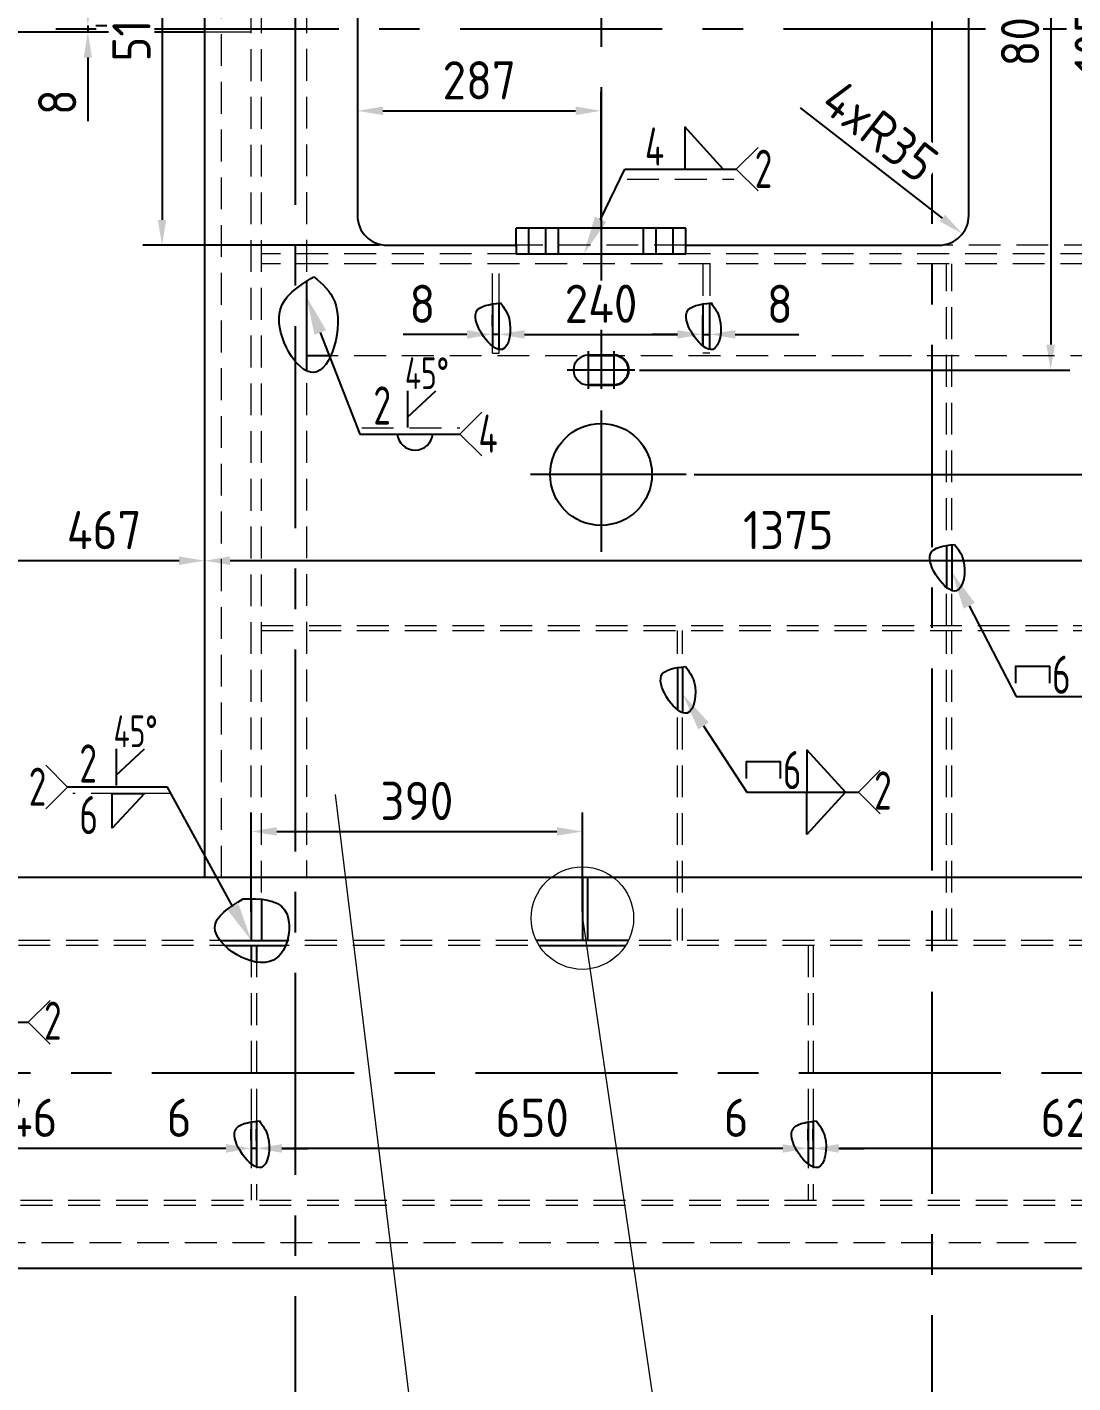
# Model space of a CAD drawing. Header units: millimetres. Extents: x 1747 to 2588, y -325 to 269.
# Drawn here: x 1907.4 to 1989.5, y -82.5 to 24 of the extents above; entities that cross this region are included whole.
import ezdxf
from ezdxf import colors
from ezdxf.entities.mleader import LeaderData, LeaderLine
from ezdxf.math import Vec2, Vec3

# ---------------------------------------------------------------- set-up
doc = ezdxf.new("R2010")
doc.units = ezdxf.units.MM
doc.linetypes.add('CENTER', pattern=[50.8, 31.75, -6.35, 6.35, -6.35])
doc.linetypes.add('DASHED', pattern=[0.75, 0.5, -0.25])
for name, color, linetype, lineweight in [('1粗实线', 7, 'Continuous', 35), ('4虚线', 2, 'DASHED', 18), ('6标注', 6, 'Continuous', 18), ('中心线', 1, 'CENTER', 25)]:
    doc.layers.add(name, color=color, linetype=linetype, lineweight=lineweight)
doc.layers.add('2细实线', color=3, linetype='Continuous')
doc.layers.add('3中心线', color=1, linetype='CENTER')
doc.styles.get("Standard").update_dxf_attribs({"font": 'ISOCP.SHX', "bigfont": 'gbcbig.shx'})
doc.styles.add('wh_1', font='isocp.shx', dxfattribs={"bigfont": 'gbcbig.shx'})
doc.dimstyles.new('ISO-15', dxfattribs={"dimtxt": 3, "dimasz": 2, "dimexe": 1.5, "dimexo": 0.625, "dimgap": 0.9, "dimtad": 1, "dimlfac": 15, "dimdsep": 46, "dimtxsty": 'wh_1', "dimcen": 2.5, "dimadec": 0, "dimazin": 0, "dimtfac": 1, "dimtmove": 0, "dimatfit": 3, "dimfxl": 0.2, "dimtfill": 1, "dimarcsym": 0})

# ---------------------------------------------------------------- blocks, each defined once
blk = doc.blocks.new('*D334')
at = {"layer": '6标注', "color": 0, "lineweight": -2, "ltscale": 0.2, "transparency": 16777216}
for p, q in [((1969.12, -63.72), (1969.12, -65.59)), ((2010.45, -63.72), (2010.45, -65.59)), ((2008.45, -64.09), (1971.12, -64.09))]:
    blk.add_line(p, q, dxfattribs=at)
at = {"layer": '6标注', "color": 0, "ltscale": 0.2, "transparency": 16777216}
for points in [[(1971.12, -63.76), (1971.12, -64.43), (1969.12, -64.09)], [(2008.45, -63.76), (2008.45, -64.43), (2010.45, -64.09)]]:
    blk.add_solid(points, dxfattribs=at)
at = {"layer": 'Defpoints', "color": 0, "ltscale": 0.2, "transparency": 16777216}
for p in [(1969.12, -63.09), (2010.45, -63.09), (1969.12, -64.09)]:
    blk.add_point(p, dxfattribs=at)
at = {"layer": '6标注', "color": 0, "ltscale": 0.2, "transparency": 16777216, "insert": (1989.79, -61.69), "char_height": 3, "attachment_point": 5, "style": 'wh_1', "bg_fill": 3, "box_fill_scale": 1.1, "bg_fill_color": 256, "bg_fill_true_color": 13158600, "bg_fill_transparency": 0}
blk.add_mtext('620', dxfattribs=at)
blk = doc.blocks.new('*D335')
at = {"layer": '6标注', "color": 0, "lineweight": -2, "ltscale": 0.2, "transparency": 16777216}
for p, q in [((1968.72, -63.47), (1968.72, -62.59)), ((1969.12, -63.47), (1969.12, -62.59)), ((1966.72, -64.09), (1961.39, -64.09)), ((1969.12, -64.09), (1968.72, -64.09)), ((1971.12, -64.09), (1973.12, -64.09))]:
    blk.add_line(p, q, dxfattribs=at)
at = {"layer": '6标注', "color": 0, "ltscale": 0.2, "transparency": 16777216}
for points in [[(1966.72, -63.76), (1966.72, -64.43), (1968.72, -64.09)], [(1971.12, -63.76), (1971.12, -64.43), (1969.12, -64.09)]]:
    blk.add_solid(points, dxfattribs=at)
at = {"layer": 'Defpoints', "color": 0, "ltscale": 0.2, "transparency": 16777216}
for p in [(1968.72, -64.09), (1968.72, -64.09), (1969.12, -64.09)]:
    blk.add_point(p, dxfattribs=at)
at = {"layer": '6标注', "color": 0, "ltscale": 0.2, "transparency": 16777216, "insert": (1963.06, -61.69), "char_height": 3, "attachment_point": 5, "style": 'wh_1', "bg_fill": 3, "box_fill_scale": 1.1, "bg_fill_color": 256, "bg_fill_true_color": 13158600, "bg_fill_transparency": 0}
blk.add_mtext('6', dxfattribs=at)
blk = doc.blocks.new('*D336')
at = {"layer": '6标注', "color": 0, "lineweight": -2, "ltscale": 0.2, "transparency": 16777216}
for p, q in [((1925.39, -63.47), (1925.39, -62.59)), ((1968.72, -63.47), (1968.72, -62.59)), ((1966.72, -64.09), (1927.39, -64.09))]:
    blk.add_line(p, q, dxfattribs=at)
at = {"layer": '6标注', "color": 0, "ltscale": 0.2, "transparency": 16777216}
for points in [[(1927.39, -63.76), (1927.39, -64.43), (1925.39, -64.09)], [(1966.72, -63.76), (1966.72, -64.43), (1968.72, -64.09)]]:
    blk.add_solid(points, dxfattribs=at)
at = {"layer": 'Defpoints', "color": 0, "ltscale": 0.2, "transparency": 16777216}
for p in [(1925.39, -64.09), (1925.39, -64.09), (1968.72, -64.09)]:
    blk.add_point(p, dxfattribs=at)
at = {"layer": '6标注', "color": 0, "ltscale": 0.2, "transparency": 16777216, "insert": (1947.05, -61.69), "char_height": 3, "attachment_point": 5, "style": 'wh_1', "bg_fill": 3, "box_fill_scale": 1.1, "bg_fill_color": 256, "bg_fill_true_color": 13158600, "bg_fill_transparency": 0}
blk.add_mtext('650', dxfattribs=at)
blk = doc.blocks.new('*D337')
at = {"layer": '6标注', "color": 0, "lineweight": -2, "ltscale": 0.2, "transparency": 16777216}
for p, q in [((1924.99, -63.47), (1924.99, -62.59)), ((1925.39, -63.47), (1925.39, -62.59)), ((1922.99, -64.09), (1917.66, -64.09)), ((1925.39, -64.09), (1924.99, -64.09)), ((1927.39, -64.09), (1929.39, -64.09))]:
    blk.add_line(p, q, dxfattribs=at)
at = {"layer": '6标注', "color": 0, "ltscale": 0.2, "transparency": 16777216}
for points in [[(1922.99, -63.76), (1922.99, -64.43), (1924.99, -64.09)], [(1927.39, -63.76), (1927.39, -64.43), (1925.39, -64.09)]]:
    blk.add_solid(points, dxfattribs=at)
at = {"layer": 'Defpoints', "color": 0, "ltscale": 0.2, "transparency": 16777216}
for p in [(1924.99, -64.09), (1924.99, -64.09), (1925.39, -64.09)]:
    blk.add_point(p, dxfattribs=at)
at = {"layer": '6标注', "color": 0, "ltscale": 0.2, "transparency": 16777216, "insert": (1919.32, -61.69), "char_height": 3, "attachment_point": 5, "style": 'wh_1', "bg_fill": 3, "box_fill_scale": 1.1, "bg_fill_color": 256, "bg_fill_true_color": 13158600, "bg_fill_transparency": 0}
blk.add_mtext('6', dxfattribs=at)
blk = doc.blocks.new('*D338')
at = {"layer": '6标注', "color": 0, "lineweight": -2, "ltscale": 0.2, "transparency": 16777216}
for p, q in [((1888.59, -63.47), (1888.59, -62.59)), ((1924.99, -63.47), (1924.99, -62.59)), ((1922.99, -64.09), (1890.59, -64.09))]:
    blk.add_line(p, q, dxfattribs=at)
at = {"layer": '6标注', "color": 0, "ltscale": 0.2, "transparency": 16777216}
for points in [[(1890.59, -63.76), (1890.59, -64.43), (1888.59, -64.09)], [(1922.99, -63.76), (1922.99, -64.43), (1924.99, -64.09)]]:
    blk.add_solid(points, dxfattribs=at)
at = {"layer": 'Defpoints', "color": 0, "ltscale": 0.2, "transparency": 16777216}
for p in [(1888.59, -64.09), (1888.59, -64.09), (1924.99, -64.09)]:
    blk.add_point(p, dxfattribs=at)
at = {"layer": '6标注', "color": 0, "ltscale": 0.2, "transparency": 16777216, "insert": (1906.79, -61.69), "char_height": 3, "attachment_point": 5, "style": 'wh_1', "bg_fill": 3, "box_fill_scale": 1.1, "bg_fill_color": 256, "bg_fill_true_color": 13158600, "bg_fill_transparency": 0}
blk.add_mtext('546', dxfattribs=at)
blk = doc.blocks.new('*D343')
at = {"layer": '6标注', "color": 0, "lineweight": -2, "ltscale": 0.2, "transparency": 16777216}
for p, q in [((1890.19, -17.31), (1890.19, -16.43)), ((1892.19, -17.93), (1919.32, -17.93)), ((1921.32, -18.56), (1921.32, -19.43))]:
    blk.add_line(p, q, dxfattribs=at)
at = {"layer": '6标注', "color": 0, "ltscale": 0.2, "transparency": 16777216}
for points in [[(1892.19, -17.6), (1892.19, -18.27), (1890.19, -17.93)], [(1919.32, -17.6), (1919.32, -18.27), (1921.32, -17.93)]]:
    blk.add_solid(points, dxfattribs=at)
at = {"layer": 'Defpoints', "color": 0, "ltscale": 0.2, "transparency": 16777216}
for p in [(1890.19, -17.93), (1921.32, -17.93), (1921.32, -17.93)]:
    blk.add_point(p, dxfattribs=at)
at = {"layer": '6标注', "color": 0, "ltscale": 0.2, "transparency": 16777216, "insert": (1913.43, -15.53), "char_height": 3, "attachment_point": 5, "style": 'wh_1', "bg_fill": 3, "box_fill_scale": 1.1, "bg_fill_color": 256, "bg_fill_true_color": 13158600, "bg_fill_transparency": 0}
blk.add_mtext('467', dxfattribs=at)
blk = doc.blocks.new('*D344')
at = {"layer": '6标注', "color": 0, "lineweight": -2, "ltscale": 0.2, "transparency": 16777216}
for p, q in [((2012.99, -17.31), (2012.99, -16.43)), ((1923.32, -17.93), (2010.99, -17.93)), ((1921.32, -18.56), (1921.32, -19.43))]:
    blk.add_line(p, q, dxfattribs=at)
at = {"layer": '6标注', "color": 0, "ltscale": 0.2, "transparency": 16777216}
for points in [[(1923.32, -17.6), (1923.32, -18.27), (1921.32, -17.93)], [(2010.99, -17.6), (2010.99, -18.27), (2012.99, -17.93)]]:
    blk.add_solid(points, dxfattribs=at)
at = {"layer": 'Defpoints', "color": 0, "ltscale": 0.2, "transparency": 16777216}
for p in [(1921.32, -17.93), (2012.99, -17.93), (2012.99, -17.93)]:
    blk.add_point(p, dxfattribs=at)
at = {"layer": '6标注', "color": 0, "ltscale": 0.2, "transparency": 16777216, "insert": (1967.15, -15.53), "char_height": 3, "attachment_point": 5, "style": 'wh_1', "bg_fill": 3, "box_fill_scale": 1.1, "bg_fill_color": 256, "bg_fill_true_color": 13158600, "bg_fill_transparency": 0}
blk.add_mtext('1375', dxfattribs=at)
blk = doc.blocks.new('*D349')
at = {"layer": '6标注', "color": 0, "lineweight": -2, "ltscale": 0.2, "transparency": 16777216}
for p, q in [((1933.32, 23.22), (1933.32, 15.9)), ((1952.45, 8.8), (1952.45, 18.9)), ((1935.32, 17.4), (1950.45, 17.4))]:
    blk.add_line(p, q, dxfattribs=at)
at = {"layer": '6标注', "color": 0, "ltscale": 0.2, "transparency": 16777216}
for points in [[(1935.32, 17.74), (1935.32, 17.07), (1933.32, 17.4)], [(1950.45, 17.74), (1950.45, 17.07), (1952.45, 17.4)]]:
    blk.add_solid(points, dxfattribs=at)
at = {"layer": 'Defpoints', "color": 0, "ltscale": 0.2, "transparency": 16777216}
for p in [(1933.32, 23.84), (1952.45, 17.4), (1952.45, 8.18)]:
    blk.add_point(p, dxfattribs=at)
at = {"layer": '6标注', "color": 0, "ltscale": 0.2, "transparency": 16777216, "insert": (1942.89, 19.8), "char_height": 3, "attachment_point": 5, "style": 'wh_1', "bg_fill": 3, "box_fill_scale": 1.1, "bg_fill_color": 256, "bg_fill_true_color": 13158600, "bg_fill_transparency": 0}
blk.add_mtext('287', dxfattribs=at)
blk = doc.blocks.new('*D350')
at = {"layer": '6标注', "color": 0, "lineweight": -2, "ltscale": 0.2, "transparency": 16777216}
for p, q in [((1944.45, -1), (1944.45, 1.34)), ((1960.45, -1), (1960.45, 1.34)), ((1946.45, -0.16), (1958.45, -0.16))]:
    blk.add_line(p, q, dxfattribs=at)
at = {"layer": '6标注', "color": 0, "ltscale": 0.2, "transparency": 16777216}
for points in [[(1946.45, 0.18), (1946.45, -0.49), (1944.45, -0.16)], [(1958.45, 0.18), (1958.45, -0.49), (1960.45, -0.16)]]:
    blk.add_solid(points, dxfattribs=at)
at = {"layer": 'Defpoints', "color": 0, "ltscale": 0.2, "transparency": 16777216}
for p in [(1960.45, -0.16), (1944.45, -1.62), (1960.45, -1.62)]:
    blk.add_point(p, dxfattribs=at)
at = {"layer": '6标注', "color": 0, "ltscale": 0.2, "transparency": 16777216, "insert": (1952.45, 2.25), "char_height": 3, "attachment_point": 5, "style": 'wh_1', "bg_fill": 3, "box_fill_scale": 1.1, "bg_fill_color": 256, "bg_fill_true_color": 13158600, "bg_fill_transparency": 0}
blk.add_mtext('240', dxfattribs=at)
blk = doc.blocks.new('*D351')
at = {"layer": '6标注', "color": 0, "lineweight": -2, "ltscale": 0.2, "transparency": 16777216}
for p, q in [((1943.92, 0.47), (1943.92, 1.34)), ((1944.45, 0.47), (1944.45, 1.34)), ((1941.92, -0.16), (1936.92, -0.16)), ((1944.45, -0.16), (1943.92, -0.16)), ((1946.45, -0.16), (1948.45, -0.16))]:
    blk.add_line(p, q, dxfattribs=at)
at = {"layer": '6标注', "color": 0, "ltscale": 0.2, "transparency": 16777216}
for points in [[(1941.92, 0.18), (1941.92, -0.49), (1943.92, -0.16)], [(1946.45, 0.18), (1946.45, -0.49), (1944.45, -0.16)]]:
    blk.add_solid(points, dxfattribs=at)
at = {"layer": 'Defpoints', "color": 0, "ltscale": 0.2, "transparency": 16777216}
for p in [(1943.92, -0.16), (1943.92, -0.16), (1944.45, -0.16)]:
    blk.add_point(p, dxfattribs=at)
at = {"layer": '6标注', "color": 0, "ltscale": 0.2, "transparency": 16777216, "insert": (1938.42, 2.24), "char_height": 3, "attachment_point": 5, "style": 'wh_1', "bg_fill": 3, "box_fill_scale": 1.1, "bg_fill_color": 256, "bg_fill_true_color": 13158600, "bg_fill_transparency": 0}
blk.add_mtext('8', dxfattribs=at)
blk = doc.blocks.new('*D352')
at = {"layer": '6标注', "color": 0, "lineweight": -2, "ltscale": 0.2, "transparency": 16777216}
for p, q in [((1960.45, 0.47), (1960.45, 1.34)), ((1960.99, 0.47), (1960.99, 1.34)), ((1958.45, -0.16), (1956.45, -0.16)), ((1960.45, -0.16), (1960.99, -0.16)), ((1962.99, -0.16), (1967.99, -0.16))]:
    blk.add_line(p, q, dxfattribs=at)
at = {"layer": '6标注', "color": 0, "ltscale": 0.2, "transparency": 16777216}
for points in [[(1958.45, 0.18), (1958.45, -0.49), (1960.45, -0.16)], [(1962.99, 0.18), (1962.99, -0.49), (1960.99, -0.16)]]:
    blk.add_solid(points, dxfattribs=at)
at = {"layer": 'Defpoints', "color": 0, "ltscale": 0.2, "transparency": 16777216}
for p in [(1960.45, -0.16), (1960.99, -0.16), (1960.99, -0.16)]:
    blk.add_point(p, dxfattribs=at)
at = {"layer": '6标注', "color": 0, "ltscale": 0.2, "transparency": 16777216, "insert": (1966.49, 2.24), "char_height": 3, "attachment_point": 5, "style": 'wh_1', "bg_fill": 3, "box_fill_scale": 1.1, "bg_fill_color": 256, "bg_fill_true_color": 13158600, "bg_fill_transparency": 0}
blk.add_mtext('8', dxfattribs=at)
blk = doc.blocks.new('*D355')
at = {"layer": '6标注', "color": 0, "lineweight": -2, "ltscale": 0.2, "transparency": 16777216}
for p, q in [((1935.03, 40.84), (1916.48, 40.84)), ((1917.98, 38.84), (1917.98, 8.84)), ((1935.03, 6.84), (1916.48, 6.84))]:
    blk.add_line(p, q, dxfattribs=at)
at = {"layer": '6标注', "color": 0, "ltscale": 0.2, "transparency": 16777216}
for points in [[(1917.65, 38.84), (1918.31, 38.84), (1917.98, 40.84)], [(1917.65, 8.84), (1918.31, 8.84), (1917.98, 6.84)]]:
    blk.add_solid(points, dxfattribs=at)
at = {"layer": 'Defpoints', "color": 0, "ltscale": 0.2, "transparency": 16777216}
for p in [(1935.65, 40.84), (1917.98, 6.84), (1935.65, 6.84)]:
    blk.add_point(p, dxfattribs=at)
at = {"layer": '6标注', "color": 0, "ltscale": 0.2, "transparency": 16777216, "insert": (1915.58, 23.84), "char_height": 3, "attachment_point": 5, "rotation": 90, "style": 'wh_1', "bg_fill": 3, "box_fill_scale": 1.1, "bg_fill_color": 256, "bg_fill_true_color": 13158600, "bg_fill_transparency": 0}
blk.add_mtext('510', dxfattribs=at)
blk = doc.blocks.new('*D356')
at = {"layer": '6标注', "color": 0, "lineweight": -2, "ltscale": 0.2, "transparency": 16777216}
for p, q in [((1950.41, 50.64), (1989.26, 50.64)), ((1987.76, 48.64), (1987.76, -0.96)), ((1955.46, -2.96), (1989.26, -2.96))]:
    blk.add_line(p, q, dxfattribs=at)
at = {"layer": '6标注', "color": 0, "ltscale": 0.2, "transparency": 16777216}
for points in [[(1987.42, 48.64), (1988.09, 48.64), (1987.76, 50.64)], [(1987.42, -0.96), (1988.09, -0.96), (1987.76, -2.96)]]:
    blk.add_solid(points, dxfattribs=at)
at = {"layer": 'Defpoints', "color": 0, "ltscale": 0.2, "transparency": 16777216}
for p in [(1949.78, 50.64), (1954.84, -2.96), (1987.76, -2.96)]:
    blk.add_point(p, dxfattribs=at)
at = {"layer": '6标注', "color": 0, "ltscale": 0.2, "transparency": 16777216, "insert": (1985.36, 23.84), "char_height": 3, "attachment_point": 5, "rotation": 90, "style": 'wh_1', "bg_fill": 3, "box_fill_scale": 1.1, "bg_fill_color": 256, "bg_fill_true_color": 13158600, "bg_fill_transparency": 0}
blk.add_mtext('804', dxfattribs=at)
blk = doc.blocks.new('*D357')
at = {"layer": '6标注', "color": 0, "lineweight": -2, "ltscale": 0.2, "transparency": 16777216}
for p, q in [((1958.11, 58.84), (1995.04, 58.84)), ((1993.54, 56.84), (1993.54, -9.16)), ((1959.76, -11.16), (1995.04, -11.16))]:
    blk.add_line(p, q, dxfattribs=at)
at = {"layer": '6标注', "color": 0, "ltscale": 0.2, "transparency": 16777216}
for points in [[(1993.2, 56.84), (1993.87, 56.84), (1993.54, 58.84)], [(1993.2, -9.16), (1993.87, -9.16), (1993.54, -11.16)]]:
    blk.add_solid(points, dxfattribs=at)
at = {"layer": 'Defpoints', "color": 0, "ltscale": 0.2, "transparency": 16777216}
for p in [(1957.49, 58.84), (1959.14, -11.16), (1993.54, -11.16)]:
    blk.add_point(p, dxfattribs=at)
at = {"layer": '6标注', "color": 0, "ltscale": 0.2, "transparency": 16777216, "insert": (1991.14, 23.84), "char_height": 3, "attachment_point": 5, "rotation": 90, "style": 'wh_1', "bg_fill": 3, "box_fill_scale": 1.1, "bg_fill_color": 256, "bg_fill_true_color": 13158600, "bg_fill_transparency": 0}
blk.add_mtext('1050', dxfattribs=at)
blk = doc.blocks.new('*D359')
at = {"layer": '6标注', "color": 0, "lineweight": -2, "ltscale": 0.2, "transparency": 16777216}
for p, q in [((1912.15, 26.11), (1912.15, 28.11)), ((1912.33, 23.58), (1910.65, 23.58)), ((1912.15, 24.11), (1912.15, 23.58)), ((1912.77, 24.11), (1913.65, 24.11)), ((1912.15, 21.58), (1912.15, 16.58))]:
    blk.add_line(p, q, dxfattribs=at)
at = {"layer": '6标注', "color": 0, "ltscale": 0.2, "transparency": 16777216}
for points in [[(1911.82, 26.11), (1912.48, 26.11), (1912.15, 24.11)], [(1911.82, 21.58), (1912.48, 21.58), (1912.15, 23.58)]]:
    blk.add_solid(points, dxfattribs=at)
at = {"layer": 'Defpoints', "color": 0, "ltscale": 0.2, "transparency": 16777216}
for p in [(1912.15, 24.11), (1912.15, 23.58), (1912.95, 23.58)]:
    blk.add_point(p, dxfattribs=at)
at = {"layer": '6标注', "color": 0, "ltscale": 0.2, "transparency": 16777216, "insert": (1909.75, 18.08), "char_height": 3, "attachment_point": 5, "rotation": 90, "style": 'wh_1', "bg_fill": 3, "box_fill_scale": 1.1, "bg_fill_color": 256, "bg_fill_true_color": 13158600, "bg_fill_transparency": 0}
blk.add_mtext('8', dxfattribs=at)
blk = doc.blocks.new('*D253')
at = {"layer": '6标注', "color": 0, "lineweight": -2, "ltscale": 0.2, "transparency": 16777216}
blk.add_line((1968.09, 17.63), (1979.25, 8.97), dxfattribs=at)
at = {"layer": '6标注', "color": 0, "ltscale": 0.2, "transparency": 16777216}
blk.add_solid([(1979.45, 9.24), (1979.05, 8.71), (1980.83, 7.75)], dxfattribs=at)
at = {"layer": 'Defpoints', "color": 0, "ltscale": 0.2, "transparency": 16777216}
for p in [(1978.99, 9.18), (1980.83, 7.75)]:
    blk.add_point(p, dxfattribs=at)
at = {"layer": '6标注', "color": 0, "ltscale": 0.2, "transparency": 16777216, "insert": (1974.35, 15.81), "char_height": 3, "attachment_point": 5, "rotation": 322.2136, "style": 'wh_1', "bg_fill": 3, "box_fill_scale": 1.1, "bg_fill_color": 256, "bg_fill_true_color": 13158600, "bg_fill_transparency": 0}
blk.add_mtext('4xR35', dxfattribs=at)
blk = doc.blocks.new('*D32')
at = {"layer": '6标注', "color": 0, "lineweight": -2, "ltscale": 0.2, "transparency": 16777216}
for p, q in [((1924.99, -45.5), (1924.99, -37.7)), ((1950.99, -45.5), (1950.99, -37.7)), ((1926.99, -39.2), (1948.99, -39.2))]:
    blk.add_line(p, q, dxfattribs=at)
at = {"layer": '6标注', "color": 0, "ltscale": 0.2, "transparency": 16777216}
for points in [[(1926.99, -38.86), (1926.99, -39.53), (1924.99, -39.2)], [(1948.99, -38.86), (1948.99, -39.53), (1950.99, -39.2)]]:
    blk.add_solid(points, dxfattribs=at)
at = {"layer": 'Defpoints', "color": 0, "ltscale": 0.2, "transparency": 16777216}
for p in [(1950.99, -39.2), (1924.99, -46.12), (1950.99, -46.12)]:
    blk.add_point(p, dxfattribs=at)
at = {"layer": '6标注', "color": 0, "ltscale": 0.2, "transparency": 16777216, "insert": (1937.99, -36.8), "char_height": 3, "attachment_point": 5, "style": 'wh_1', "bg_fill": 3, "box_fill_scale": 1.1, "bg_fill_color": 256, "bg_fill_true_color": 13158600, "bg_fill_transparency": 0}
blk.add_mtext('390', dxfattribs=at)
blk = doc.blocks.new('A$C781238BF')
at = {"layer": '1粗实线', "color": 7, "linetype": 'Continuous'}
for p, q in [((-0.75, 0.875), (0.75, 0.875)), ((-0.75, -0.875), (0.75, -0.875))]:
    blk.add_line(p, q, dxfattribs=at)
at = {"layer": '1粗实线', "color": 7, "linetype": 'Continuous', "lineweight": -3}
blk.add_arc((-0.75, 0), 0.875, 90, 270, dxfattribs=at)
at = {"layer": '1粗实线', "color": 7, "linetype": 'Continuous'}
blk.add_arc((0.75, 0), 0.875, 270, 90, dxfattribs=at)
at = {"layer": '中心线'}
for p, q in [((-0.75, 1.103), (-0.75, -1.103)), ((0, 1.103), (0, -1.103)), ((0.75, 1.103), (0.75, -1.103))]:
    blk.add_line(p, q, dxfattribs=at)
at = {"layer": '中心线', "lineweight": -3, "ltscale": 0.5}
blk.add_line((1.991, 0), (-1.991, 0), dxfattribs=at)

msp = doc.modelspace()

# ---------------------------------------------------------------- linework, layer by layer
at = {"color": 7, "linetype": 'Continuous'}
for p, q in [((1921.31965, 90.84354), (1921.31965, -42.82313)), ((1933.31965, 38.5102), (1933.31965, 9.17687)), ((1981.31965, 9.17687), (1981.31965, 38.5102)), ((1921.31965, 23.57687), (1890.18632, 23.57687)), ((1959.11965, 8.17687), (1945.78632, 8.17687)), ((1945.78632, 6.84354), (1945.78632, 8.17687)), ((1946.78632, 6.17687), (1946.78632, 8.17687)), ((1948.11965, 6.17687), (1948.11965, 8.17687)), ((1949.11965, 6.17687), (1949.11965, 8.17687)), ((1955.78632, 6.17687), (1955.78632, 8.17687)), ((1956.78632, 6.17687), (1956.78632, 8.17687)), ((1958.11965, 6.17687), (1958.11965, 8.17687)), ((1959.11965, 6.84354), (1959.11965, 8.17687)), ((1935.65298, 6.84354), (1945.78632, 6.84354)), ((1945.78632, 6.84354), (1945.78632, 6.17687)), ((1959.11965, 6.17687), (1959.11965, 6.84354)), ((1959.11965, 6.84354), (1978.98632, 6.84354)), ((1945.78632, 6.17687), (1959.11965, 6.17687)), ((1952.17609, -1.82313), (1952.72987, -1.82313)), ((1958.45298, -26.33325), (1958.45298, -29.63324)), ((1958.85268, -26.27786), (1958.85268, -29.8674)), ((2043.91965, -42.82313), (1826.98632, -42.82313)), ((1950.98632, -42.82313), (1950.98632, -47.75646)), ((1951.38632, -42.82313), (1951.38632, -47.75646)), ((1954.60774, -47.75646), (1947.36489, -47.75646)), ((1947.58706, -48.15646), (1954.38557, -48.15646)), ((1827.45298, -73.4898), (2043.45298, -73.4898))]:
    msp.add_line(p, q, dxfattribs=at)
at = {"ltscale": 0.2}
for p, q in [((1929.31965, 4.00519), (1929.31965, -3.02371)), ((1929.31965, -1.82313), (1931.2342, -1.82313)), ((1924.98632, -44.48721), (1924.98632, -47.75646)), ((1925.78632, -44.52828), (1925.78632, -47.75646)), ((1922.53135, -47.75646), (1927.82196, -47.75646)), ((1922.88501, -48.15646), (1927.68396, -48.15646)), ((1924.98632, -48.15646), (1924.98632, -49.3727)), ((1925.38632, -48.15646), (1925.38632, -49.46044))]:
    msp.add_line(p, q, dxfattribs=at)
for p, q in [((1937.25423, -4.59146), (1937.25423, -7.48048)), ((1937.25423, -6.66494), (1939.48144, -4.59146)), ((1914.37782, -32.71184), (1914.37782, -35.60085)), ((1914.37782, -34.78532), (1916.60503, -32.71184))]:
    msp.add_line(p, q)
at = {"ltscale": 0.2, "flags": 128}
for points in [[(1959.02609, 16.14805), (1959.02609, 12.81949), (1962.05009, 12.81949), (1959.02609, 16.14805)], [(1987.68947, -27.55344), (1987.68947, -26.23307), (1984.9864, -26.23307), (1984.9864, -27.55344)], [(1968.61365, -32.77531), (1968.61365, -36.10387), (1971.63765, -36.10387), (1968.61365, -32.77531)], [(1966.55614, -35.04538), (1966.55614, -33.72501), (1963.85307, -33.72501), (1963.85307, -35.04538)], [(1968.61365, -39.43243), (1968.61365, -36.10387), (1971.63765, -36.10387), (1968.61365, -39.43243)], [(1914.07473, -38.93044), (1914.07473, -36.22193), (1916.60174, -36.22193), (1914.07473, -38.93044)]]:
    msp.add_lwpolyline(points, dxfattribs=at)
at = {"color": 7, "linetype": 'Continuous'}
msp.add_circle((1952.45298, -11.15646), 4, dxfattribs=at)
for centre, start, end in [((1935.65298, 9.17687), 180, 270), ((1978.98632, 9.17687), 270, 0)]:
    msp.add_arc(centre, 2.33333, start, end, dxfattribs=at)
msp.add_arc((1937.84614, -7.83373), 1.40757, 186.0470255, 353.9529745)
at = {"layer": '2细实线', "ltscale": 0.2}
for points in [[(1929.90703, 4.36985), (1927.19856, 1.48885), (1929.87269, -3.15522), (1931.53494, 2.40542), (1929.90703, 4.36985)], [(1959.08633, -26.24823), (1957.18216, -26.98462), (1959.22459, -29.90186), (1959.76206, -27.47793), (1959.08633, -26.24823)], [(1924.33648, -44.48288), (1922.12665, -46.73754), (1926.73437, -49.29751), (1927.6042, -45.35186), (1924.33648, -44.48288)]]:
    msp.add_spline(points, degree=3, dxfattribs=at)
at = {"layer": '3中心线', "ltscale": 0.5}
for p, q in [((1928.45298, -116.97727), (1928.45298, 138.73908)), ((1978.45298, -118.46327), (1978.45298, 138.73908)), ((1952.45298, 70.0583), (1952.45298, -17.2466)), ((1814.37855, 23.84354), (2017.06043, 23.84354)), ((1815.58095, -58.15646), (2056.48076, -58.15646))]:
    msp.add_line(p, q, dxfattribs=at)
at = {"layer": '3中心线'}
for p, q in [((1954.83817, -2.95646), (1949.99337, -2.95646)), ((1959.13707, -11.15646), (1946.92273, -11.15646))]:
    msp.add_line(p, q, dxfattribs=at)
at = {"layer": '4虚线', "ltscale": 5}
for p, q in [((1924.98632, -47.75646), (1924.98632, 95.1102)), ((1925.78632, -47.75646), (1925.78632, 95.1102)), ((1922.65298, -42.82313), (1922.65298, 93.5102)), ((1929.31965, 93.5102), (1929.31965, -42.82313)), ((1954.49925, 12.03736), (1962.88878, 12.03736)), ((1949.11965, 6.17687), (1949.11965, 8.17687)), ((1955.78632, 6.17687), (1955.78632, 8.17687)), ((1935.65298, 6.84354), (1929.31965, 6.84354)), ((1959.11965, 6.84354), (1945.78632, 6.84354)), ((2006.31965, 6.84354), (1978.98632, 6.84354)), ((2009.78632, 6.17687), (1925.78632, 6.17687)), ((2009.78632, 5.37687), (1925.78632, 5.37687)), ((1943.91965, -1.62313), (1943.91965, 5.37687)), ((1944.45298, -1.62313), (1944.45298, 5.37687)), ((1960.45298, 5.37687), (1960.45298, -1.62313)), ((1960.98632, 5.37687), (1960.98632, -1.62313)), ((1979.58632, -23.02313), (1979.58632, 5.37687)), ((1979.98632, -23.02313), (1979.98632, 5.37687)), ((1929.31965, -1.82313), (2006.31965, -1.82313)), ((1943.91965, -1.62313), (1944.45298, -1.62313)), ((1960.98632, -1.62313), (1960.45298, -1.62313)), ((1933.66176, -7.49213), (1941.35247, -7.49213)), ((1925.78632, -23.02313), (2009.78632, -23.02313)), ((1925.78632, -23.42313), (2009.78632, -23.42313)), ((1958.45298, -47.75646), (1958.45298, -23.42313)), ((1958.85298, -47.75646), (1958.85298, -23.42313)), ((1979.58632, -47.75646), (1979.58632, -23.42313)), ((1979.98632, -47.75646), (1979.98632, -23.42313)), ((1918.66727, -36.22193), (1910.97656, -36.22193)), ((2010.45298, -47.75646), (1873.11965, -47.75646)), ((2010.45298, -48.15646), (1873.11965, -48.15646)), ((1924.98632, -48.15646), (1924.98632, -68.15646)), ((1925.38632, -48.15646), (1925.38632, -68.15646)), ((1968.71965, -48.15646), (1968.71965, -68.15646)), ((1969.11965, -48.15646), (1969.11965, -68.15646)), ((1873.11965, -68.15646), (2010.45298, -68.15646)), ((1873.11965, -68.55646), (2010.45298, -68.55646)), ((1863.51965, -71.4898), (2020.05298, -71.4898))]:
    msp.add_line(p, q, dxfattribs=at)
at = {"layer": '4虚线', "ltscale": 10}
msp.add_line((1924.98632, 23.57687), (1921.31965, 23.57687), dxfattribs=at)
at = {"layer": '6标注', "ltscale": 0.2}
for p, q in [((1964.78114, 14.53263), (1963.068, 12.81949)), ((1964.78114, 11.10634), (1963.068, 12.81949)), ((1943.08328, -6.27354), (1941.37013, -7.98668)), ((1943.08328, -9.69983), (1941.37013, -7.98668)), ((1908.84904, -34.00076), (1910.56219, -35.71391)), ((1974.3687, -34.39073), (1972.65556, -36.10387)), ((1908.84904, -37.42705), (1910.56219, -35.71391)), ((1974.3687, -37.81702), (1972.65556, -36.10387)), ((1909.18284, -52.47518), (1907.4697, -54.18832)), ((1909.18284, -55.90147), (1907.4697, -54.18832))]:
    msp.add_line(p, q, dxfattribs=at)
msp.add_circle((1950.98632, -46.00678), 4.02195, dxfattribs=at)

# ---------------------------------------------------------------- texts
at = {"layer": '6标注', "ltscale": 0.2, "style": 'wh_1', "width": 0.75}
for s, p in [('4', (1955.89533, 13.09411)), ('2', (1964.5199, 11.3477)), ('4', (1942.82203, -9.45848)), ('6', (1987.86615, -28.3851)), ('6', (1966.73281, -35.87704)), ('2', (1907.5129, -37.1857)), ('2', (1973.89811, -37.48047)), ('2', (1908.71225, -55.56492))]:
    msp.add_text(s, height=3, dxfattribs=at).set_placement(p)
at = {"layer": '6标注', "style": 'wh_1', "width": 0.75}
for s, height, p in [('45°', 2.5, (1937.0507, -4.4581)), ('2', 3, (1934.57582, -7.24111)), ('45°', 2.5, (1914.17428, -32.57848)), ('2', 3, (1911.48749, -35.36149)), ('6', 3, (1911.48749, -39.41106))]:
    msp.add_text(s, height=height, dxfattribs=at).set_placement(p)

# ---------------------------------------------------------------- leaders
at = {"layer": '6标注', "ltscale": 0.2}
ml = msp.add_multileader_mtext('Standard', dxfattribs=at)
ml.set_content('')
ml.set_leader_properties()
ml.build(insert=Vec2(0, 0))
ml.multileader.update_dxf_attribs({"text_right_attachment_type": 6, "dogleg_length": 0, "arrow_head_size": 3})
ctx = ml.context
ctx.base_point, ctx.char_height, ctx.arrow_head_size, ctx.landing_gap_size, ctx.plane_origin = Vec3(1963.068, 12.81949), 0.18, 3, 0.09, Vec3(1949.19259, 29.09517)
ctx.right_attachment = 6
notes = []
notes.append((ctx, [(0, (1, 1, 0), (1963.068, 12.81949), (1, 0), 0, [(0, [(1951.10358, 6.17687), (1954.32283, 12.81949)], 0, [])])]))
ctx.mtext, ml.multileader.dxf.content_type = None, 0
ml = msp.add_multileader_mtext('Standard', dxfattribs=at)
ml.set_content('')
ml.set_leader_properties()
ml.build(insert=Vec2(0, 0))
ml.multileader.update_dxf_attribs({"text_right_attachment_type": 6, "dogleg_length": 0, "arrow_head_size": 3})
ctx = ml.context
ctx.base_point, ctx.char_height, ctx.arrow_head_size, ctx.landing_gap_size, ctx.plane_origin = Vec3(1941.37013, -7.98668), 0.18, 3, 0.09, Vec3(1928.38302, -24.26237)
ctx.right_attachment = 6
notes.append((ctx, [(0, (1, 1, 0), (1941.37013, -7.98668), (1, 0), 0, [(0, [(1929.31965, 2.79232), (1933.51325, -7.98668)], 0, [])])]))
ctx.mtext, ml.multileader.dxf.content_type = None, 0
ml = msp.add_multileader_mtext('Standard', dxfattribs=at)
ml.set_content('')
ml.set_leader_properties()
ml.build(insert=Vec2(0, 0))
ml.multileader.update_dxf_attribs({"text_right_attachment_type": 6, "dogleg_length": 0, "arrow_head_size": 3})
ctx = ml.context
ctx.base_point, ctx.char_height, ctx.arrow_head_size, ctx.landing_gap_size, ctx.plane_origin = Vec3(1993.78889, -28.61193), 0.18, 3, 0.09, Vec3(1979.91349, -12.33625)
ctx.right_attachment = 6
notes.append((ctx, [(0, (1, 1, 0), (1993.78889, -28.61193), (1, 0), 0, [(0, [(1979.98632, -18.81243), (1985.04372, -28.61193)], 0, [])])]))
ctx.mtext, ml.multileader.dxf.content_type = None, 0
ml = msp.add_multileader_mtext('Standard', dxfattribs=at)
ml.set_content('')
ml.set_leader_properties()
ml.build(insert=Vec2(0, 0))
ml.multileader.update_dxf_attribs({"text_right_attachment_type": 6, "dogleg_length": 0, "arrow_head_size": 3})
ctx = ml.context
ctx.base_point, ctx.char_height, ctx.arrow_head_size, ctx.landing_gap_size, ctx.plane_origin = Vec3(1972.65556, -36.10387), 0.18, 3, 0.09, Vec3(1958.78016, -19.82819)
ctx.right_attachment = 6
notes.append((ctx, [(0, (1, 1, 0), (1972.65556, -36.10387), (1, 0), 0, [(0, [(1958.85298, -28.40624), (1963.91039, -36.10387)], 0, [])])]))
ctx.mtext, ml.multileader.dxf.content_type = None, 0
ml = msp.add_multileader_mtext('Standard', dxfattribs=at)
ml.set_content('')
ml.set_leader_properties()
ml.build(insert=Vec2(0, 0))
ml.multileader.update_dxf_attribs({"text_right_attachment_type": 6, "dogleg_length": 0, "arrow_head_size": 3})
ctx = ml.context
ctx.base_point, ctx.char_height, ctx.arrow_head_size, ctx.landing_gap_size, ctx.plane_origin = Vec3(1910.56219, -35.71391), 0.18, 3, 0.09, Vec3(1923.5493, -51.98959)
ctx.right_attachment, ctx.text_align_type = 6, 2
notes.append((ctx, [(1, (1, 1, 0), (1910.56219, -35.71391), (-1, 0), 0, [(0, [(1924.98632, -47.75646), (1918.41907, -35.71391)], 0, [])])]))
ctx.mtext, ml.multileader.dxf.content_type = None, 0
ml = msp.add_multileader_mtext('Standard', dxfattribs=at)
ml.set_content('')
ml.set_leader_properties()
ml.build(insert=Vec2(0, 0))
ml.multileader.update_dxf_attribs({"text_right_attachment_type": 6, "dogleg_length": 0, "arrow_head_size": 3})
ctx = ml.context
ctx.base_point, ctx.char_height, ctx.arrow_head_size, ctx.landing_gap_size, ctx.plane_origin = Vec3(1907.4697, -54.18832), 0.18, 3, 0.09, Vec3(1894.05649, -70.46401)
ctx.right_attachment = 6
notes.append((ctx, [(0, (1, 1, 0), (1907.4697, -54.18832), (1, 0), 0, [(0, [(1895.02403, -42.82313), (1899.18672, -54.18832)], 0, [])])]))
ctx.mtext, ml.multileader.dxf.content_type = None, 0
for ctx, leaders in notes:
    for number, flags, end, landing, length, lines in leaders:
        leader = LeaderData()
        leader.index, (leader.has_last_leader_line, leader.has_dogleg_vector, leader.attachment_direction) = number, flags
        leader.last_leader_point, leader.dogleg_vector, leader.dogleg_length = Vec3(end), Vec3(landing), length
        for number, points, colour, breaks in lines:
            line = LeaderLine()
            line.index, line.vertices, line.color, line.breaks = number, Vec3.list(points), colors.encode_raw_color(colour), breaks
            leader.lines.append(line)
        ctx.leaders.append(leader)

# ---------------------------------------------------------------- next in the draw order: dimensions: what is measured, and where the dimension line sits
for base, p1, p2, picture, middle in [((1952.45298, 17.40459), (1933.31965, 23.84354), (1952.45298, 8.17687), '*D349', (1942.88632, 19.80489)), ((1960.45298, -0.15504), (1944.45298, -1.62313), (1960.45298, -1.62313), '*D350', (1952.45298, 2.24525)), ((1969.11965, -64.09232), (2010.45298, -63.09295), (1969.11965, -63.09295), '*D334', (1989.78632, -61.69203))]:
    dim = msp.add_linear_dim(base=base, p1=p1, p2=p2, dimstyle='ISO-15', dxfattribs=at)
    dim.commit()
    dim.dimension.update_dxf_attribs({"geometry": picture, "text_midpoint": middle})
dim = msp.add_linear_dim(base=(1921.31965, -17.93238), p1=(1890.18632, -17.93238), p2=(1921.31965, -17.93238), dimstyle='ISO-15', dxfattribs=at)
dim.commit()
dim.dimension.update_dxf_attribs({"geometry": '*D343', "text_midpoint": (1913.4321, -17.93238), "dimtype": 160})

# ---------------------------------------------------------------- next in the draw order: dimensions: what is measured, and where the dimension line sits
dim = msp.add_linear_dim(base=(1917.98027, 6.84354), p1=(1935.65298, 40.84354), p2=(1935.65298, 6.84354), angle=90, dimstyle='ISO-15', dxfattribs=at)
dim.commit()
dim.dimension.update_dxf_attribs({"geometry": '*D355', "text_midpoint": (1915.58027, 23.84354)})
for base, p1, p2, picture, middle in [((1943.91965, -0.15504), (1944.45298, -0.15504), (1943.91965, -0.15504), '*D351', (1938.41965, 2.24496)), ((1960.98632, -0.15504), (1960.45298, -0.15504), (1960.98632, -0.15504), '*D352', (1966.48632, 2.24496)), ((2012.98632, -17.93238), (1921.31965, -17.93238), (2012.98632, -17.93238), '*D344', (1967.15298, -15.53238)), ((1968.71965, -64.09232), (1969.11965, -64.09232), (1968.71965, -64.09232), '*D335', (1963.05548, -61.69232))]:
    dim = msp.add_linear_dim(base=base, p1=p1, p2=p2, dimstyle='ISO-15', dxfattribs=at)
    dim.commit()
    dim.dimension.update_dxf_attribs({"geometry": picture, "text_midpoint": middle})

# ---------------------------------------------------------------- next in the draw order: linework, layer by layer
at = {"color": 7, "linetype": 'Continuous'}
for p, q in [((1943.91965, 2.23017), (1943.91965, -1.06981)), ((1944.45298, -1.34481), (1944.45298, 2.30303)), ((1979.58632, -16.73945), (1979.58632, -20.03943)), ((1979.98601, -16.68405), (1979.98601, -20.27359))]:
    msp.add_line(p, q, dxfattribs=at)
at = {"layer": '2细实线', "ltscale": 0.2}
for points in [[(1944.55299, 2.31519), (1942.64883, 1.57881), (1944.69126, -1.33843), (1945.22872, 1.0855), (1944.55299, 2.31519)], [(1980.21966, -16.65443), (1978.3155, -17.39081), (1980.35792, -20.30805), (1980.89539, -17.88412), (1980.21966, -16.65443)]]:
    msp.add_spline(points, degree=3, dxfattribs=at)

# ---------------------------------------------------------------- next in the draw order: dimensions: what is measured, and where the dimension line sits
at = {"layer": '6标注', "ltscale": 0.2}
for base, p1, p2, picture, middle in [((1987.75829, -2.95646), (1949.7837, 50.64354), (1954.83817, -2.95646), '*D356', (1985.35829, 23.84354)), ((1912.1493, 23.57687), (1912.1493, 24.1102), (1912.95397, 23.57687), '*D359', (1909.7493, 18.07687))]:
    dim = msp.add_linear_dim(base=base, p1=p1, p2=p2, angle=90, dimstyle='ISO-15', dxfattribs=at)
    dim.commit()
    dim.dimension.update_dxf_attribs({"geometry": picture, "text_midpoint": middle})
dim = msp.add_linear_dim(base=(1925.38632, -64.09232), p1=(1968.71965, -64.09232), p2=(1925.38632, -64.09232), dimstyle='ISO-15', dxfattribs=at)
dim.commit()
dim.dimension.update_dxf_attribs({"geometry": '*D336', "text_midpoint": (1947.05298, -61.69232)})

# ---------------------------------------------------------------- next in the draw order: linework, layer by layer
at = {"color": 7, "linetype": 'Continuous'}
for p, q in [((1968.71965, -62.01933), (1968.71965, -65.31932)), ((1969.11934, -61.96394), (1969.11934, -65.55348))]:
    msp.add_line(p, q, dxfattribs=at)
at = {"layer": '2细实线', "ltscale": 0.2}
msp.add_spline([(1969.35299, -61.93431), (1967.44883, -62.6707), (1969.49126, -65.58794), (1970.02872, -63.16401), (1969.35299, -61.93431)], degree=3, dxfattribs=at)
at = {"layer": '6标注', "ltscale": 0.2, "flags": 128}
for points in [[(1931.57042, -36.30144), (1940.59558, -109.97466), (1945.97623, -109.97466)], [(1950.98632, -46.00678), (1960.35604, -109.97466), (1965.73669, -109.97466)]]:
    msp.add_lwpolyline(points, dxfattribs=at)

# ---------------------------------------------------------------- next in the draw order: block references
at = {"layer": '2细实线', "xscale": 1.333333333333333, "yscale": 1.333333333333333, "zscale": 1.333333333333333}
msp.add_blockref('A$C781238BF', (1952.45298, -2.95646), dxfattribs=at)

# ---------------------------------------------------------------- next in the draw order: dimensions: what is measured, and where the dimension line sits
at = {"layer": '6标注', "ltscale": 0.2}
dim = msp.add_linear_dim(base=(1993.53718, -11.15646), p1=(1957.48898, 58.84354), p2=(1959.13707, -11.15646), angle=90, dimstyle='ISO-15', dxfattribs=at)
dim.commit()
dim.dimension.update_dxf_attribs({"geometry": '*D357', "text_midpoint": (1991.13718, 23.84354)})
dim = msp.add_linear_dim(base=(1924.98632, -64.09232), p1=(1925.38632, -64.09232), p2=(1924.98632, -64.09232), dimstyle='ISO-15', dxfattribs=at)
dim.commit()
dim.dimension.update_dxf_attribs({"geometry": '*D337', "text_midpoint": (1919.32214, -61.69232)})

# ---------------------------------------------------------------- next in the draw order: linework, layer by layer
at = {"color": 7, "linetype": 'Continuous'}
for p, q in [((1960.45298, 2.23017), (1960.45298, -1.06981)), ((1960.98632, -1.34481), (1960.98632, 2.30303))]:
    msp.add_line(p, q, dxfattribs=at)
at = {"layer": '2细实线', "ltscale": 0.2}
msp.add_spline([(1961.08633, 2.31519), (1959.18216, 1.57881), (1961.22459, -1.33843), (1961.76206, 1.0855), (1961.08633, 2.31519)], degree=3, dxfattribs=at)

# ---------------------------------------------------------------- next in the draw order: dimensions: what is measured, and where the dimension line sits
at = {"layer": '6标注', "ltscale": 0.2}
dim = msp.add_radius_dim(center=(1978.98632, 9.17687), mpoint=(1980.83035, 7.74719), text='4x<>', dimstyle='ISO-15', dxfattribs=at)
dim.commit()
dim.dimension.update_dxf_attribs({"geometry": '*D253', "text_midpoint": (1972.87824, 13.91246), "dimtype": 164})
for base, p1, p2, picture, middle in [((1950.98632, -39.19707), (1924.98632, -46.12183), (1950.98632, -46.12183), '*D32', (1937.98632, -36.79707)), ((1888.58632, -64.09232), (1924.98632, -64.09232), (1888.58632, -64.09232), '*D338', (1906.78632, -61.69232))]:
    dim = msp.add_linear_dim(base=base, p1=p1, p2=p2, dimstyle='ISO-15', dxfattribs=at)
    dim.commit()
    dim.dimension.update_dxf_attribs({"geometry": picture, "text_midpoint": middle})

# ---------------------------------------------------------------- next in the draw order: linework, layer by layer
at = {"color": 7, "linetype": 'Continuous'}
for p, q in [((1924.98632, -62.01933), (1924.98632, -65.31932)), ((1925.38601, -61.96394), (1925.38601, -65.55348))]:
    msp.add_line(p, q, dxfattribs=at)
at = {"layer": '2细实线', "ltscale": 0.2}
msp.add_spline([(1925.61966, -61.93431), (1923.7155, -62.6707), (1925.75792, -65.58794), (1926.29539, -63.16401), (1925.61966, -61.93431)], degree=3, dxfattribs=at)

doc.saveas('drawing.dxf')
